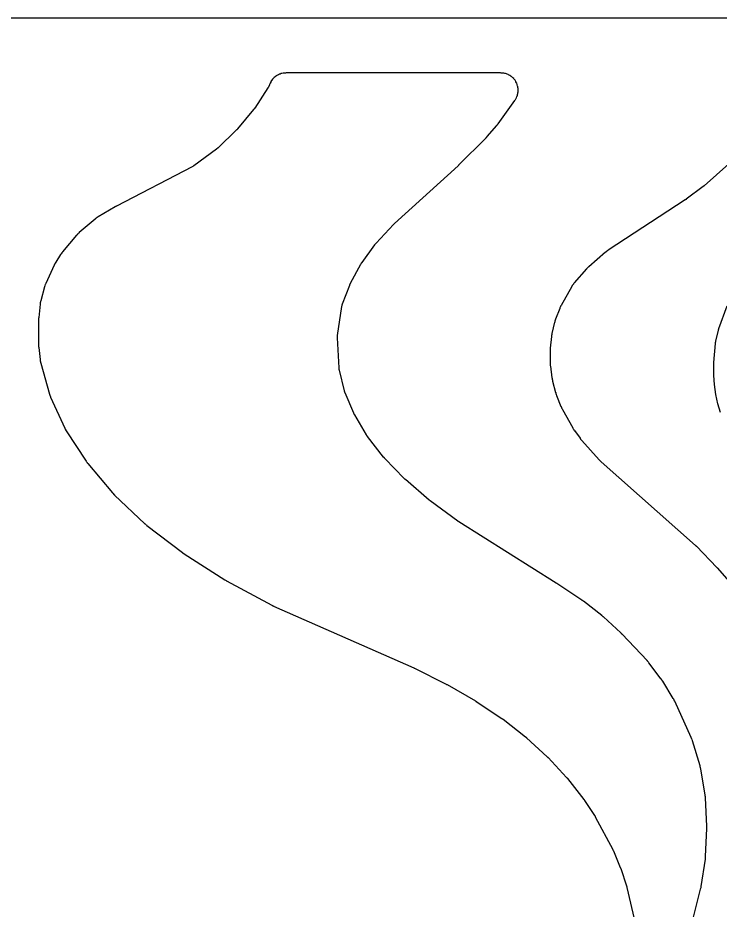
# Model space of a CAD drawing. Header units: millimetres. Extents: x 0 to 300, y 0 to 300.
# Drawn here: x 107.7 to 209.6, y 170.6 to 300.1 of the extents above; entities that cross this region are included whole.
import ezdxf

# ---------------------------------------------------------------- set-up
doc = ezdxf.new("R2010")
doc.units = ezdxf.units.MM
doc.layers.add('CUT', color=7, linetype='CONTINUOUS')

msp = doc.modelspace()

# ---------------------------------------------------------------- linework, layer by layer
at = {"layer": 'CUT'}
for points in [[(1.4375, 300.0625), (298.512, 300.0625), (299.3973, 300.0625), (299.4708, 300.0589), (299.5289, 300.0503), (299.586, 300.036), (299.6414, 300.0162), (299.6945, 299.991), (299.745, 299.9608), (299.7922, 299.9257), (299.8358, 299.8863), (299.8753, 299.8427), (299.9103, 299.7954), (299.9405, 299.745), (299.9657, 299.6918), (299.9855, 299.6365), (299.9998, 299.5794), (300.0084, 299.5212), (300.012, 299.4478), (300.012, 298.5625), (300.012, 1.4375)], [(205.6279, 169.3783), (206.7304, 173.6534), (206.734, 173.6682), (206.7563, 173.7646), (206.7595, 173.7795), (206.7844, 173.9012), (206.7872, 173.9162), (206.8046, 174.0136), (206.8071, 174.0286), (207.4112, 178.0034), (207.4134, 178.019), (207.4261, 178.1209), (207.4279, 178.1366), (207.4405, 178.2649), (207.4419, 178.2806), (207.4493, 178.3831), (207.4502, 178.3988), (207.6338, 182.4311), (207.6343, 182.4456), (207.6363, 182.5399), (207.6364, 182.5544), (207.6361, 182.6728), (207.6359, 182.6873), (207.6333, 182.7816), (207.6328, 182.7961), (207.4231, 186.8838), (207.422, 186.9007), (207.4133, 187.0104), (207.4117, 187.0273), (207.3969, 187.1646), (207.3948, 187.1814), (207.3799, 187.2904), (207.3774, 187.3071), (206.7545, 191.068), (206.751, 191.0872), (206.7262, 191.2117), (206.7221, 191.2308), (206.6859, 191.3859), (206.6812, 191.4048), (206.6483, 191.5274), (206.643, 191.5462), (205.5443, 195.1705), (205.5382, 195.1894), (205.4967, 195.3117), (205.49, 195.3304), (205.4328, 195.482), (205.4255, 195.5005), (205.3759, 195.6198), (205.368, 195.638), (202.9679, 200.9151), (202.9601, 200.9317), (202.9072, 201.0391), (202.8988, 201.0555), (202.8283, 201.1881), (202.8194, 201.2043), (202.7601, 201.3082), (202.7507, 201.3241), (201.2318, 203.8034), (201.2241, 203.8156), (201.1734, 203.8941), (201.1655, 203.9061), (201.0995, 204.003), (201.0912, 204.0148), (201.0368, 204.0908), (201.0283, 204.1024), (199.2405, 206.4763), (199.2303, 206.4894), (199.1627, 206.5741), (199.1522, 206.587), (199.0644, 206.6909), (199.0535, 206.7035), (198.9814, 206.7843), (198.9701, 206.7966), (195.3304, 210.6519), (195.3232, 210.6594), (195.273, 210.7108), (195.2652, 210.7186), (195.2014, 210.7815), (195.1936, 210.789), (195.1424, 210.8378), (195.1339, 210.8457), (192.6227, 213.1435), (192.6146, 213.1508), (192.5578, 213.2009), (192.549, 213.2085), (192.477, 213.2696), (192.4682, 213.2769), (192.4103, 213.3241), (192.4008, 213.3317), (189.7294, 215.4219), (189.7208, 215.4286), (189.66, 215.4743), (189.6506, 215.4813), (189.5738, 215.5368), (189.5644, 215.5435), (189.5029, 215.5862), (189.4927, 215.5931), (185.8682, 218.0017), (185.8651, 218.0037), (185.8442, 218.0175), (185.8409, 218.0196), (185.8146, 218.0366), (185.8114, 218.0386), (185.7906, 218.0519), (185.7872, 218.0541), (171.6738, 226.9208), (171.668, 226.9245), (171.6546, 226.9331), (171.6488, 226.9368), (171.6353, 226.9455), (171.6282, 226.9502), (171.6118, 226.9611), (171.6047, 226.9658), (171.5937, 226.9733), (171.5868, 226.978), (171.5708, 226.989), (171.5639, 226.9938), (171.5602, 226.9964), (171.5521, 227.0022), (171.5333, 227.0158), (171.5252, 227.0217), (167.5055, 229.9873), (167.5001, 229.9913), (167.4877, 230.0006), (167.4824, 230.0046), (167.4701, 230.014), (167.4636, 230.019), (167.4484, 230.0307), (167.442, 230.0358), (167.4318, 230.0438), (167.4255, 230.0488), (167.4108, 230.0606), (167.4045, 230.0657), (167.4011, 230.0685), (167.3937, 230.0747), (167.3764, 230.0892), (167.369, 230.0954), (163.9053, 233.061), (163.8971, 233.0681), (163.8781, 233.0848), (163.87, 233.092), (163.8603, 233.1007), (163.8523, 233.108), (163.8338, 233.125), (163.8259, 233.1324), (163.8135, 233.1441), (163.8057, 233.1515), (163.7875, 233.169), (163.7798, 233.1766), (163.7705, 233.1859), (163.7628, 233.1935), (163.7451, 233.2114), (163.7376, 233.2192), (160.9191, 236.145), (160.9111, 236.1535), (160.8925, 236.1733), (160.8846, 236.1818), (160.875, 236.1923), (160.8672, 236.2009), (160.8491, 236.2212), (160.8414, 236.23), (160.8294, 236.2438), (160.8218, 236.2527), (160.8043, 236.2734), (160.7968, 236.2824), (160.7878, 236.2933), (160.7804, 236.3023), (160.7634, 236.3235), (160.7562, 236.3327), (158.4389, 239.2985), (158.43, 239.3102), (158.4093, 239.3375), (158.4005, 239.3493), (158.3899, 239.3638), (158.3814, 239.3758), (158.3616, 239.4038), (158.3532, 239.4159), (158.3402, 239.4351), (158.332, 239.4473), (158.3131, 239.476), (158.3052, 239.4883), (158.2956, 239.5035), (158.2878, 239.516), (158.2699, 239.5453), (158.2623, 239.5579), (156.5575, 242.4509), (156.5501, 242.4636), (156.5333, 242.4932), (156.5262, 242.506), (156.5177, 242.5216), (156.5108, 242.5345), (156.4949, 242.5647), (156.4882, 242.5777), (156.4778, 242.5983), (156.4713, 242.6114), (156.4565, 242.642), (156.4502, 242.6552), (156.4427, 242.6714), (156.4366, 242.6847), (156.4228, 242.7158), (156.4169, 242.7292), (155.1637, 245.6718), (155.1602, 245.6803), (155.1547, 245.6936), (155.1461, 245.715), (155.1339, 245.7467), (155.124, 245.774), (155.1161, 245.7966), (155.1122, 245.808), (155.1105, 245.8131), (155.1022, 245.8393), (155.0846, 245.8984), (155.0748, 245.9337), (155.0712, 245.9476), (155.069, 245.9564), (154.3354, 248.9548), (154.3329, 248.9652), (154.3291, 248.9816), (154.3204, 249.0236), (154.3075, 249.0948), (154.3023, 249.1265), (154.302, 249.1285), (154.2979, 249.1604), (154.2901, 249.2323), (154.2864, 249.2751), (154.2854, 249.2919), (154.2848, 249.3026), (154.0717, 253.6289), (154.0712, 253.6397), (154.0706, 253.6565), (154.07, 253.6996), (154.0708, 253.7721), (154.0717, 253.8044), (154.0718, 253.8064), (154.0739, 253.8387), (154.0798, 253.911), (154.0844, 253.9538), (154.0866, 253.9705), (154.0881, 253.9812), (154.6864, 258.1615), (154.6882, 258.1739), (154.6913, 258.1932), (154.7004, 258.2424), (154.7182, 258.325), (154.7268, 258.3615), (154.7274, 258.3637), (154.7376, 258.3999), (154.7621, 258.4806), (154.778, 258.5281), (154.7848, 258.5465), (154.7891, 258.5582), (155.8307, 261.286), (155.8362, 261.2999), (155.8491, 261.3322), (155.8548, 261.346), (155.8619, 261.3628), (155.8678, 261.3765), (155.8818, 261.4084), (155.8879, 261.422), (155.8978, 261.4434), (155.9041, 261.4569), (155.9192, 261.4884), (155.9258, 261.5018), (155.9339, 261.518), (155.9407, 261.5313), (155.9569, 261.5622), (155.9639, 261.5754), (157.455, 264.3211), (157.462, 264.3339), (157.4788, 264.3636), (157.4861, 264.3762), (157.4951, 264.3916), (157.5026, 264.4042), (157.5203, 264.4333), (157.528, 264.4457), (157.5403, 264.4652), (157.5482, 264.4775), (157.5668, 264.5061), (157.5749, 264.5182), (157.5849, 264.533), (157.5932, 264.545), (157.6128, 264.573), (157.6212, 264.5849), (159.4764, 267.1431), (159.4846, 267.1542), (159.5039, 267.1799), (159.5122, 267.1909), (159.5225, 267.2042), (159.531, 267.2151), (159.5511, 267.2402), (159.5597, 267.2509), (159.5736, 267.2677), (159.5824, 267.2783), (159.6032, 267.3028), (159.6122, 267.3132), (159.6233, 267.3259), (159.6324, 267.3362), (159.654, 267.36), (159.6633, 267.3702), (162.205, 270.0988), (162.2115, 270.1057), (162.2267, 270.1216), (162.2332, 270.1284), (162.2412, 270.1367), (162.2478, 270.1434), (162.2633, 270.159), (162.27, 270.1657), (162.2806, 270.1762), (162.2873, 270.1828), (162.3031, 270.198), (162.31, 270.2046), (162.3183, 270.2125), (162.3252, 270.2189), (162.3413, 270.2339), (162.3483, 270.2402), (171.5524, 278.5951), (171.5574, 278.5997), (171.5923, 278.6321), (171.5976, 278.6371), (171.6406, 278.678), (171.6457, 278.683), (171.6793, 278.7157), (171.6848, 278.7211), (175.5908, 282.6279), (175.5985, 282.6356), (175.6508, 282.69), (175.6588, 282.6984), (175.7228, 282.7674), (175.7305, 282.7758), (175.78, 282.8313), (175.788, 282.8405), (177.1528, 284.4331), (177.1613, 284.4432), (177.2153, 284.5091), (177.2235, 284.5194), (177.2896, 284.6036), (177.2976, 284.6141), (177.3487, 284.6823), (177.3564, 284.6929), (179.7625, 288.0563), (179.7711, 288.0685), (179.8256, 288.1489), (179.8338, 288.1614), (179.8653, 288.2105), (179.8809, 288.236), (179.9763, 288.4021), (180.0034, 288.4553), (180.0807, 288.6276), (180.1024, 288.6833), (180.1622, 288.8625), (180.1783, 288.92), (180.22, 289.1043), (180.2302, 289.1631), (180.2534, 289.3506), (180.2577, 289.4102), (180.2621, 289.599), (180.2605, 289.6587), (180.2461, 289.8471), (180.2386, 289.9064), (180.2055, 290.0923), (180.1921, 290.1506), (180.1407, 290.3323), (180.1216, 290.3889), (180.0524, 290.5647), (180.0277, 290.6191), (179.9414, 290.7871), (179.9114, 290.8388), (179.8088, 290.9974), (179.7738, 291.0458), (179.6559, 291.1934), (179.6164, 291.2382), (179.4844, 291.3733), (179.4405, 291.4139), (179.2957, 291.5352), (179.2481, 291.5712), (179.0919, 291.6775), (179.0409, 291.7087), (178.875, 291.7989), (178.8212, 291.8248), (178.6471, 291.8981), (178.5909, 291.9185), (178.4104, 291.9741), (178.3525, 291.9889), (178.1673, 292.0263), (178.1083, 292.0352), (177.9177, 292.0542), (177.8879, 292.0564), (177.8296, 292.0593), (177.8147, 292.0599), (177.7176, 292.0623), (177.7027, 292.0625), (146.6324, 292.0625), (146.6173, 292.0623), (146.5188, 292.0598), (146.5036, 292.0592), (146.4445, 292.0563), (146.4143, 292.054), (146.221, 292.0344), (146.1611, 292.0252), (145.9734, 291.9867), (145.9147, 291.9716), (145.7318, 291.9144), (145.675, 291.8934), (145.4988, 291.818), (145.4444, 291.7914), (145.2767, 291.6986), (145.2252, 291.6667), (145.0678, 291.5575), (145.0198, 291.5204), (144.8742, 291.3959), (144.8301, 291.3542), (144.6978, 291.2157), (144.6582, 291.1698), (144.5406, 291.0185), (144.5058, 290.9689), (144.404, 290.8066), (144.3744, 290.7536), (144.2884, 290.5795), (144.2756, 290.552), (144.2521, 290.4977), (144.2463, 290.4837), (144.2094, 290.3923), (144.2039, 290.3782), (144.1808, 290.3163), (144.1682, 290.2846), (144.1393, 290.2154), (144.1216, 290.1757), (144.1156, 290.1631), (144.1111, 290.1538), (144.1052, 290.1422), (144.091, 290.1144), (144.0848, 290.1024), (144.0771, 290.0879), (144.0707, 290.0761), (144.0555, 290.0485), (144.049, 290.0368), (144.0384, 290.0183), (144.0317, 290.0067), (144.0157, 289.9796), (144.0088, 289.9681), (144.0002, 289.9541), (143.9931, 289.9426), (143.9764, 289.916), (143.9691, 289.9047), (142.0582, 286.9734), (142.0512, 286.9627), (142.0345, 286.938), (142.0273, 286.9274), (142.0184, 286.9146), (142.0111, 286.9041), (141.9937, 286.8799), (141.9862, 286.8695), (141.9743, 286.8533), (141.9666, 286.843), (141.9486, 286.8192), (141.9408, 286.8091), (141.9312, 286.7968), (141.9232, 286.7868), (141.9045, 286.7635), (141.8965, 286.7536), (139.5754, 283.9492), (139.5671, 283.9393), (139.5475, 283.9162), (139.539, 283.9064), (139.5285, 283.8945), (139.5199, 283.8849), (139.4997, 283.8624), (139.4909, 283.8529), (139.477, 283.8379), (139.4681, 283.8284), (139.4472, 283.8066), (139.4381, 283.7973), (139.427, 283.786), (139.4179, 283.7768), (139.3963, 283.7556), (139.387, 283.7466), (136.7574, 281.2261), (136.7468, 281.2161), (136.7219, 281.193), (136.7112, 281.1832), (136.698, 281.1714), (136.6871, 281.1617), (136.6614, 281.1395), (136.6504, 281.13), (136.6328, 281.1152), (136.6216, 281.1059), (136.5953, 281.0845), (136.584, 281.0754), (136.57, 281.0644), (136.5585, 281.0555), (136.5315, 281.035), (136.5199, 281.0262), (133.218, 278.594), (133.2122, 278.5898), (133.1988, 278.58), (133.193, 278.5759), (133.1913, 278.5747), (133.1683, 278.5588), (133.1141, 278.5227), (133.0951, 278.5105), (133.0659, 278.493), (132.9951, 278.4527), (132.9643, 278.4359), (122.0134, 272.749), (122.0066, 272.7454), (121.9591, 272.72), (121.9518, 272.716), (121.8931, 272.6835), (121.886, 272.6795), (121.8399, 272.6531), (121.8324, 272.6488), (119.3601, 271.1877), (119.3491, 271.181), (119.2777, 271.1367), (119.2668, 271.1298), (119.2245, 271.1023), (119.2032, 271.0877), (119.0665, 270.9902), (119.0458, 270.9747), (119.006, 270.9436), (118.9959, 270.9356), (118.9309, 270.8825), (118.921, 270.8742), (116.6018, 268.8966), (116.5923, 268.8883), (116.5312, 268.8339), (116.5219, 268.8255), (116.4858, 268.792), (116.4677, 268.7745), (116.3526, 268.6583), (116.3352, 268.64), (116.3021, 268.6037), (116.2937, 268.5943), (116.2399, 268.5326), (116.2317, 268.5231), (114.1985, 266.0937), (114.1864, 266.0788), (114.1098, 265.9811), (114.0983, 265.9659), (114.0061, 265.8403), (113.995, 265.8247), (113.9248, 265.7224), (113.9142, 265.7064), (113.2205, 264.6229), (113.2098, 264.6055), (113.142, 264.4912), (113.1319, 264.4734), (113.0518, 264.3273), (113.0423, 264.3092), (112.9824, 264.1906), (112.9735, 264.1722), (111.7504, 261.5276), (111.7451, 261.5158), (111.7115, 261.4388), (111.7065, 261.4269), (111.6873, 261.3802), (111.678, 261.3561), (111.6209, 261.1981), (111.6126, 261.1736), (111.5975, 261.1254), (111.5937, 261.1131), (111.5703, 261.0324), (111.5669, 261.0199), (111.0303, 259.0098), (111.0276, 258.9993), (111.0095, 258.926), (111.0069, 258.915), (110.9958, 258.8667), (110.991, 258.8433), (110.9637, 258.6969), (110.96, 258.6743), (110.9542, 258.6348), (110.9527, 258.6241), (110.9432, 258.55), (110.9417, 258.5379), (110.7304, 256.5823), (110.7289, 256.5662), (110.7204, 256.4621), (110.7193, 256.446), (110.7123, 256.315), (110.7116, 256.299), (110.7088, 256.1945), (110.7085, 256.1784), (110.7072, 252.6544), (110.7074, 252.6375), (110.7105, 252.5274), (110.7112, 252.5105), (110.7189, 252.3726), (110.7201, 252.3557), (110.7294, 252.246), (110.7311, 252.2291), (110.9294, 250.4738), (110.9309, 250.4618), (110.9413, 250.3838), (110.9431, 250.3719), (110.9503, 250.3251), (110.9544, 250.3013), (110.9846, 250.147), (110.9897, 250.1233), (111.0007, 250.0773), (111.0036, 250.0655), (111.0234, 249.9894), (111.0265, 249.9777), (112.2941, 245.4659), (112.2972, 245.4554), (112.3192, 245.3824), (112.3225, 245.3716), (112.3378, 245.324), (112.3457, 245.3012), (112.3973, 245.1602), (112.4057, 245.1385), (112.421, 245.1014), (112.4252, 245.0913), (112.4552, 245.0221), (112.4601, 245.0109), (114.5013, 240.5421), (114.5059, 240.5323), (114.5385, 240.4643), (114.5434, 240.4542), (114.5656, 240.41), (114.5767, 240.3889), (114.6486, 240.2589), (114.6601, 240.239), (114.6806, 240.205), (114.6863, 240.1958), (114.726, 240.1326), (114.7325, 240.1224), (117.598, 235.762), (117.6078, 235.7475), (117.6732, 235.6541), (117.6835, 235.6398), (117.7689, 235.5251), (117.7796, 235.5111), (117.8503, 235.4217), (117.8614, 235.4081), (121.4439, 231.1407), (121.4553, 231.1276), (121.53, 231.0436), (121.5417, 231.0309), (121.6385, 230.9282), (121.6505, 230.9158), (121.73, 230.8363), (121.7424, 230.8242), (126.143, 226.6658), (126.1542, 226.6555), (126.2281, 226.5891), (126.2396, 226.5791), (126.3345, 226.4981), (126.3463, 226.4884), (126.4235, 226.4258), (126.4355, 226.4164), (131.5733, 222.4683), (131.5836, 222.4606), (131.6509, 222.4111), (131.6614, 222.4036), (131.7472, 222.3433), (131.7578, 222.3361), (131.8272, 222.2895), (131.838, 222.2825), (137.7348, 218.5071), (137.744, 218.5013), (137.8089, 218.4614), (137.819, 218.4554), (137.9008, 218.4072), (137.9108, 218.4015), (137.9762, 218.3647), (137.987, 218.3588), (144.5295, 214.8527), (144.5391, 214.8476), (144.6059, 214.8134), (144.6162, 214.8082), (144.7003, 214.7671), (144.7106, 214.7622), (144.7776, 214.731), (144.7887, 214.726), (165.1291, 205.7522), (165.1334, 205.7504), (165.1432, 205.7459), (165.1475, 205.744), (165.1574, 205.7396), (165.1626, 205.7372), (165.1748, 205.7316), (165.18, 205.7291), (165.1882, 205.7253), (165.1933, 205.7229), (165.2052, 205.7172), (165.2096, 205.7151), (165.2195, 205.7103), (165.2333, 205.7034), (165.2393, 205.7004), (169.8431, 203.3843), (169.8478, 203.3819), (169.8589, 203.3762), (169.8636, 203.3738), (169.8747, 203.3681), (169.8805, 203.365), (169.8941, 203.3579), (169.8999, 203.3548), (169.909, 203.3499), (169.9147, 203.3468), (169.928, 203.3395), (169.933, 203.3368), (169.944, 203.3307), (169.9593, 203.322), (169.966, 203.3181), (174.0658, 200.9477), (174.0706, 200.9449), (174.0818, 200.9383), (174.0865, 200.9355), (174.0976, 200.9289), (174.1035, 200.9254), (174.1172, 200.9171), (174.123, 200.9136), (174.1322, 200.9079), (174.1379, 200.9044), (174.1512, 200.896), (174.1569, 200.8924), (174.16, 200.8905), (174.1668, 200.8861), (174.1826, 200.8759), (174.1893, 200.8715), (177.9136, 198.4068), (177.9196, 198.4028), (177.9336, 198.3934), (177.9396, 198.3894), (177.9535, 198.3798), (177.9608, 198.3748), (177.9779, 198.3628), (177.9852, 198.3577), (177.9966, 198.3495), (178.0037, 198.3444), (178.0203, 198.3323), (178.0273, 198.3271), (178.0312, 198.3242), (178.0396, 198.3179), (178.059, 198.3031), (178.0673, 198.2966), (181.3347, 195.7435), (181.3403, 195.7391), (181.3535, 195.7286), (181.3592, 195.7241), (181.3722, 195.7136), (181.3791, 195.7079), (181.3951, 195.6947), (181.402, 195.689), (181.4127, 195.68), (181.4194, 195.6743), (181.4349, 195.661), (181.4416, 195.6553), (181.4452, 195.6521), (181.453, 195.6452), (181.4712, 195.6289), (181.479, 195.6218), (184.4859, 192.8658), (184.4913, 192.8609), (184.5036, 192.8495), (184.5088, 192.8445), (184.521, 192.833), (184.5275, 192.8268), (184.5424, 192.8124), (184.5488, 192.8061), (184.5588, 192.7963), (184.565, 192.7901), (184.5795, 192.7756), (184.5857, 192.7694), (184.589, 192.7659), (184.5963, 192.7584), (184.6132, 192.7407), (184.6204, 192.7331), (187.2952, 189.8634), (187.3021, 189.8559), (187.318, 189.8384), (187.3248, 189.8308), (187.3329, 189.8217), (187.3396, 189.8142), (187.355, 189.7965), (187.3616, 189.7888), (187.372, 189.7766), (187.3785, 189.7689), (187.3935, 189.7508), (187.4, 189.743), (187.4077, 189.7334), (187.4141, 189.7256), (187.4287, 189.7071), (187.435, 189.6992), (189.8054, 186.6476), (189.8096, 186.6421), (189.8193, 186.6294), (189.8235, 186.624), (189.8331, 186.6111), (189.8382, 186.6043), (189.85, 186.5884), (189.855, 186.5815), (189.8628, 186.5707), (189.8677, 186.5639), (189.879, 186.548), (189.8838, 186.5412), (189.8864, 186.5373), (189.8921, 186.5291), (189.9051, 186.5099), (189.9107, 186.5016), (191.3396, 184.3471), (191.3456, 184.338), (191.3594, 184.3166), (191.3652, 184.3074), (191.3722, 184.2964), (191.3779, 184.2873), (191.391, 184.2658), (191.3966, 184.2566), (191.4054, 184.2418), (191.4108, 184.2325), (191.4235, 184.2107), (191.4289, 184.2013), (191.4354, 184.1898), (191.4406, 184.1803), (191.4527, 184.1582), (191.4579, 184.1487), (193.9825, 179.4081), (193.9876, 179.3982), (193.9996, 179.3751), (194.0046, 179.3652), (194.0107, 179.3531), (194.0156, 179.3431), (194.027, 179.3197), (194.0318, 179.3097), (194.0393, 179.2937), (194.044, 179.2836), (194.0547, 179.26), (194.0593, 179.2498), (194.0648, 179.2374), (194.0692, 179.2272), (194.0794, 179.2033), (194.0837, 179.193), (195.0788, 176.7747), (195.0811, 176.7692), (195.0863, 176.7563), (195.0885, 176.7507), (195.0937, 176.7376), (195.0964, 176.7307), (195.1027, 176.7145), (195.1053, 176.7076), (195.1094, 176.6967), (195.112, 176.6898), (195.1179, 176.6738), (195.1203, 176.667), (195.1217, 176.6632), (195.1246, 176.6549), (195.1313, 176.6357), (195.1341, 176.6275), (195.9797, 174.1177), (195.9833, 174.1069), (195.9914, 174.0817), (195.9949, 174.0709), (195.9989, 174.0578), (196.0022, 174.047), (196.0096, 174.0218), (196.0127, 174.011), (196.0176, 173.9938), (196.0206, 173.9829), (196.0274, 173.9574), (196.0303, 173.9465), (196.0337, 173.9331), (196.0364, 173.9222), (196.0426, 173.8965), (196.0452, 173.8855), (197.2278, 168.7055)], [(210.8104, 278.8989), (207.2271, 275.701), (207.2202, 275.6949), (207.2041, 275.6808), (207.1971, 275.6748), (207.1887, 275.6676), (207.1817, 275.6617), (207.1654, 275.648), (207.1583, 275.6421), (207.1471, 275.6329), (207.14, 275.6271), (207.1234, 275.6137), (207.1162, 275.608), (207.1075, 275.6011), (207.1002, 275.5955), (207.0833, 275.5824), (207.0761, 275.5769), (204.643, 273.738), (204.6379, 273.7342), (204.6261, 273.7254), (204.6211, 273.7217), (204.6091, 273.7129), (204.6028, 273.7083), (204.588, 273.6977), (204.5816, 273.6931), (204.5716, 273.686), (204.5653, 273.6816), (204.5505, 273.6713), (204.5442, 273.667), (204.5407, 273.6646), (204.5331, 273.6595), (204.5152, 273.6475), (204.5075, 273.6425), (193.3356, 266.3516), (193.3194, 266.3407), (193.2153, 266.2678), (193.1994, 266.2563), (193.0718, 266.1606), (193.0564, 266.1486), (192.9572, 266.0691), (192.9421, 266.0566), (190.4956, 263.9596), (190.4877, 263.9527), (190.4331, 263.9043), (190.425, 263.897), (190.3898, 263.8645), (190.3732, 263.8486), (190.2713, 263.7473), (190.2558, 263.7313), (190.2296, 263.7032), (190.2225, 263.6955), (190.1742, 263.642), (190.1664, 263.6332), (188.4108, 261.6083), (188.4012, 261.5969), (188.3395, 261.5221), (188.3302, 261.5105), (188.2943, 261.4647), (188.2765, 261.4407), (188.1647, 261.2824), (188.1481, 261.2576), (188.1169, 261.2084), (188.1091, 261.1957), (188.0592, 261.1126), (188.0517, 261.0997), (186.4915, 258.345), (186.4862, 258.3355), (186.4501, 258.2689), (186.4448, 258.2589), (186.4219, 258.2148), (186.4113, 258.1933), (186.3479, 258.0582), (186.3385, 258.0371), (186.3229, 258.0003), (186.3188, 257.9903), (186.2909, 257.9208), (186.2865, 257.9094), (185.6998, 256.3591), (185.6933, 256.3409), (185.6528, 256.2227), (185.6469, 256.2044), (185.6009, 256.0543), (185.5955, 256.0359), (185.5627, 255.9152), (185.558, 255.8965), (185.1716, 254.2711), (185.1676, 254.2529), (185.1432, 254.1343), (185.1397, 254.116), (185.1138, 253.9662), (185.111, 253.9477), (185.094, 253.8278), (185.0917, 253.8093), (184.9074, 252.1263), (184.9056, 252.1079), (184.8963, 251.9886), (184.8951, 251.9702), (184.8879, 251.8202), (184.8873, 251.8018), (184.8853, 251.6822), (184.8853, 251.6637), (184.9086, 249.9604), (184.9091, 249.9421), (184.9144, 249.8232), (184.9154, 249.805), (184.9266, 249.6561), (184.9282, 249.6379), (184.9407, 249.5196), (184.9429, 249.5014), (185.1733, 247.8143), (185.1761, 247.7959), (185.1961, 247.6772), (185.1994, 247.6589), (185.2291, 247.5108), (185.233, 247.4926), (185.2603, 247.3753), (185.2647, 247.3573), (185.7016, 245.7105), (185.7063, 245.6935), (185.7389, 245.5839), (185.7441, 245.5671), (185.789, 245.4308), (185.7947, 245.4142), (185.8337, 245.3067), (185.8399, 245.2902), (186.4769, 243.6793), (186.4847, 243.6606), (186.537, 243.5404), (186.5453, 243.5221), (186.6159, 243.3735), (186.6249, 243.3555), (186.6851, 243.2391), (186.6947, 243.2213), (188.184, 240.5655), (188.1927, 240.5505), (188.2507, 240.4537), (188.2599, 240.4389), (188.3362, 240.3196), (188.3457, 240.3051), (188.4093, 240.2118), (188.4193, 240.1976), (189.2454, 239.057), (189.2548, 239.0444), (189.3166, 238.9635), (189.3263, 238.9512), (189.4066, 238.8517), (189.4166, 238.8397), (189.4826, 238.7621), (189.4929, 238.7503), (192.0215, 235.9324), (192.0331, 235.9198), (192.1099, 235.839), (192.1219, 235.8268), (192.2211, 235.7282), (192.2334, 235.7163), (192.3147, 235.64), (192.3273, 235.6285), (205.9873, 223.5229), (205.9926, 223.5181), (206.0051, 223.5069), (206.0104, 223.5021), (206.0228, 223.4907), (206.0294, 223.4847), (206.0445, 223.4705), (206.051, 223.4644), (206.0611, 223.4548), (206.0674, 223.4487), (206.0821, 223.4345), (206.0884, 223.4284), (206.0918, 223.425), (206.0991, 223.4176), (206.1163, 223.4002), (206.1236, 223.3927), (209.0879, 220.3189), (209.0914, 220.3152), (209.0996, 220.3066), (209.1032, 220.3028), (209.1113, 220.2942), (209.1156, 220.2896), (209.1256, 220.2788), (209.1299, 220.2742), (209.1366, 220.2669), (209.1408, 220.2623), (209.1505, 220.2515), (209.1542, 220.2475), (209.1622, 220.2384), (209.1733, 220.2258), (209.1782, 220.2202), (211.7863, 217.1952)], [(209.6139, 242.7874), (209.2187, 244.0579), (208.9252, 245.4228), (208.7355, 246.8426), (208.6462, 248.1708), (208.6516, 248.8762), (208.6536, 249.1351), (208.6541, 249.2051), (208.6608, 250.0682), (208.8851, 252.8058), (208.8866, 252.8224), (208.8905, 252.8609), (208.8923, 252.8774), (208.8947, 252.8974), (208.8968, 252.9138), (208.9021, 252.952), (208.9045, 252.9683), (208.9085, 252.9941), (208.9112, 253.0104), (208.9179, 253.0484), (208.9209, 253.0647), (208.9248, 253.0845), (208.9281, 253.1007), (208.9362, 253.1385), (208.9371, 253.1427), (209.3128, 254.7496), (209.3159, 254.7625), (209.3235, 254.7927), (209.3268, 254.8056), (209.3305, 254.8196), (209.3342, 254.8327), (209.3379, 254.8455), (209.3438, 254.8657), (209.3477, 254.8784), (209.357, 254.9081), (209.3611, 254.9208), (209.3662, 254.9362), (209.3704, 254.9489), (209.3806, 254.9782), (209.385, 254.9908), (210.5837, 258.3008)]]:
    msp.add_lwpolyline(points, dxfattribs=at)

doc.saveas('drawing.dxf')
